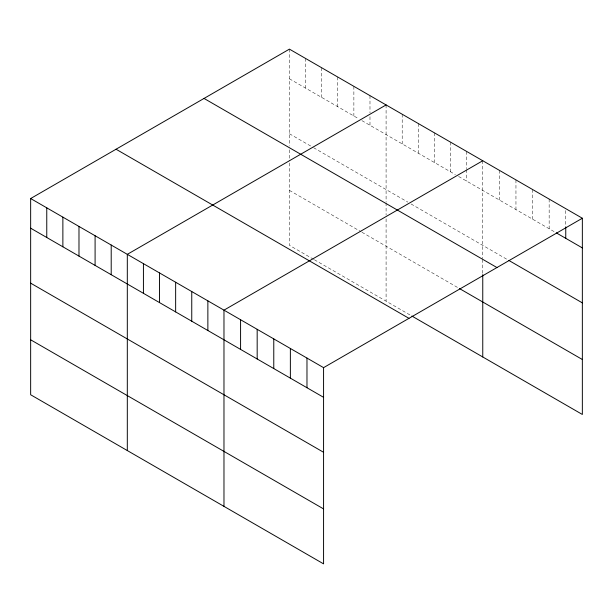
<?xml version="1.0" encoding="UTF-8"?>
<svg xmlns="http://www.w3.org/2000/svg" width="613" height="613" viewBox="0 0 613 613"><rect width="100%" height="100%" fill="white"/><g stroke="black" fill="none" stroke-linecap="round" stroke-linejoin="round"><path stroke-width="0.46" stroke-dasharray="3.06 2.3" d="M289.428 49.132L289.428 146.024M289.428 78.793L358.705 118.792M361.931 120.646L455.367 174.598M458.593 176.46L555.478 232.396M289.428 133.757L312.791 147.243M313.595 147.71L407.844 202.121M411.062 203.983L508.047 259.973M289.428 190.382L361.118 231.775M361.931 232.243L458.593 288.049M313.595 259.299L289.428 245.346L289.428 160.185M314.4 259.766L411.062 315.572M565.753 210.573L565.753 225.891M549.156 199.079L549.156 228.741M532.551 189.494L532.551 219.163M515.954 179.916L515.954 209.577M499.357 170.33L499.357 199.991M482.76 160.744L482.76 258.586M482.76 259.529L482.76 274.632M466.646 151.449L466.646 168.667M466.646 169.625L466.646 181.111M450.532 142.147L450.532 171.809M434.425 132.845L434.425 162.506M418.311 123.542L418.311 153.204M402.205 114.24L402.205 143.902M386.09 104.938L386.09 201.838M386.09 202.78L386.09 215.048M386.09 218.826L386.09 301.159M369.984 95.636L369.984 112.861M369.984 116.685L369.984 125.297M353.87 86.333L353.87 115.995M337.763 77.031L337.763 106.7M321.649 67.737L321.649 97.398M305.542 58.434L305.542 88.096M289.428 149.802L289.428 159.242"/><path stroke-width="0.92" d="M30.65 198.535L323.572 367.654L323.572 563.868L30.65 394.757L30.65 198.535L289.428 49.132L582.35 218.243L582.35 414.465L411.867 316.04M386.09 104.938L127.312 254.341L127.312 450.563M482.76 160.744L223.975 310.155L223.975 506.369M323.572 367.654L582.35 218.243M556.267 232.848L582.35 247.913M508.844 260.433L582.35 302.876M204.029 98.432L496.951 267.552M459.398 288.516L582.35 359.502M116.049 149.235L408.971 318.346M30.65 228.197L323.572 397.316M30.65 283.16L323.572 452.279M30.65 339.794L323.572 508.905M565.753 226.841L565.753 238.327M482.76 274.632L482.76 356.965M306.975 358.069L306.975 387.73M290.37 348.483L290.37 378.144M273.773 338.905L273.773 368.566M257.176 329.319L257.176 358.98M240.58 319.733L240.58 349.395M207.868 300.853L207.868 330.514M191.754 291.55L191.754 321.212M175.647 282.248L175.647 311.91M159.533 272.946L159.533 302.607M143.427 263.644L143.427 293.305M111.206 245.039L111.206 274.708M95.092 235.744L95.092 265.406M78.985 226.442L78.985 256.104M62.871 217.14L62.871 246.801M46.764 207.838L46.764 237.499"/></g></svg>
